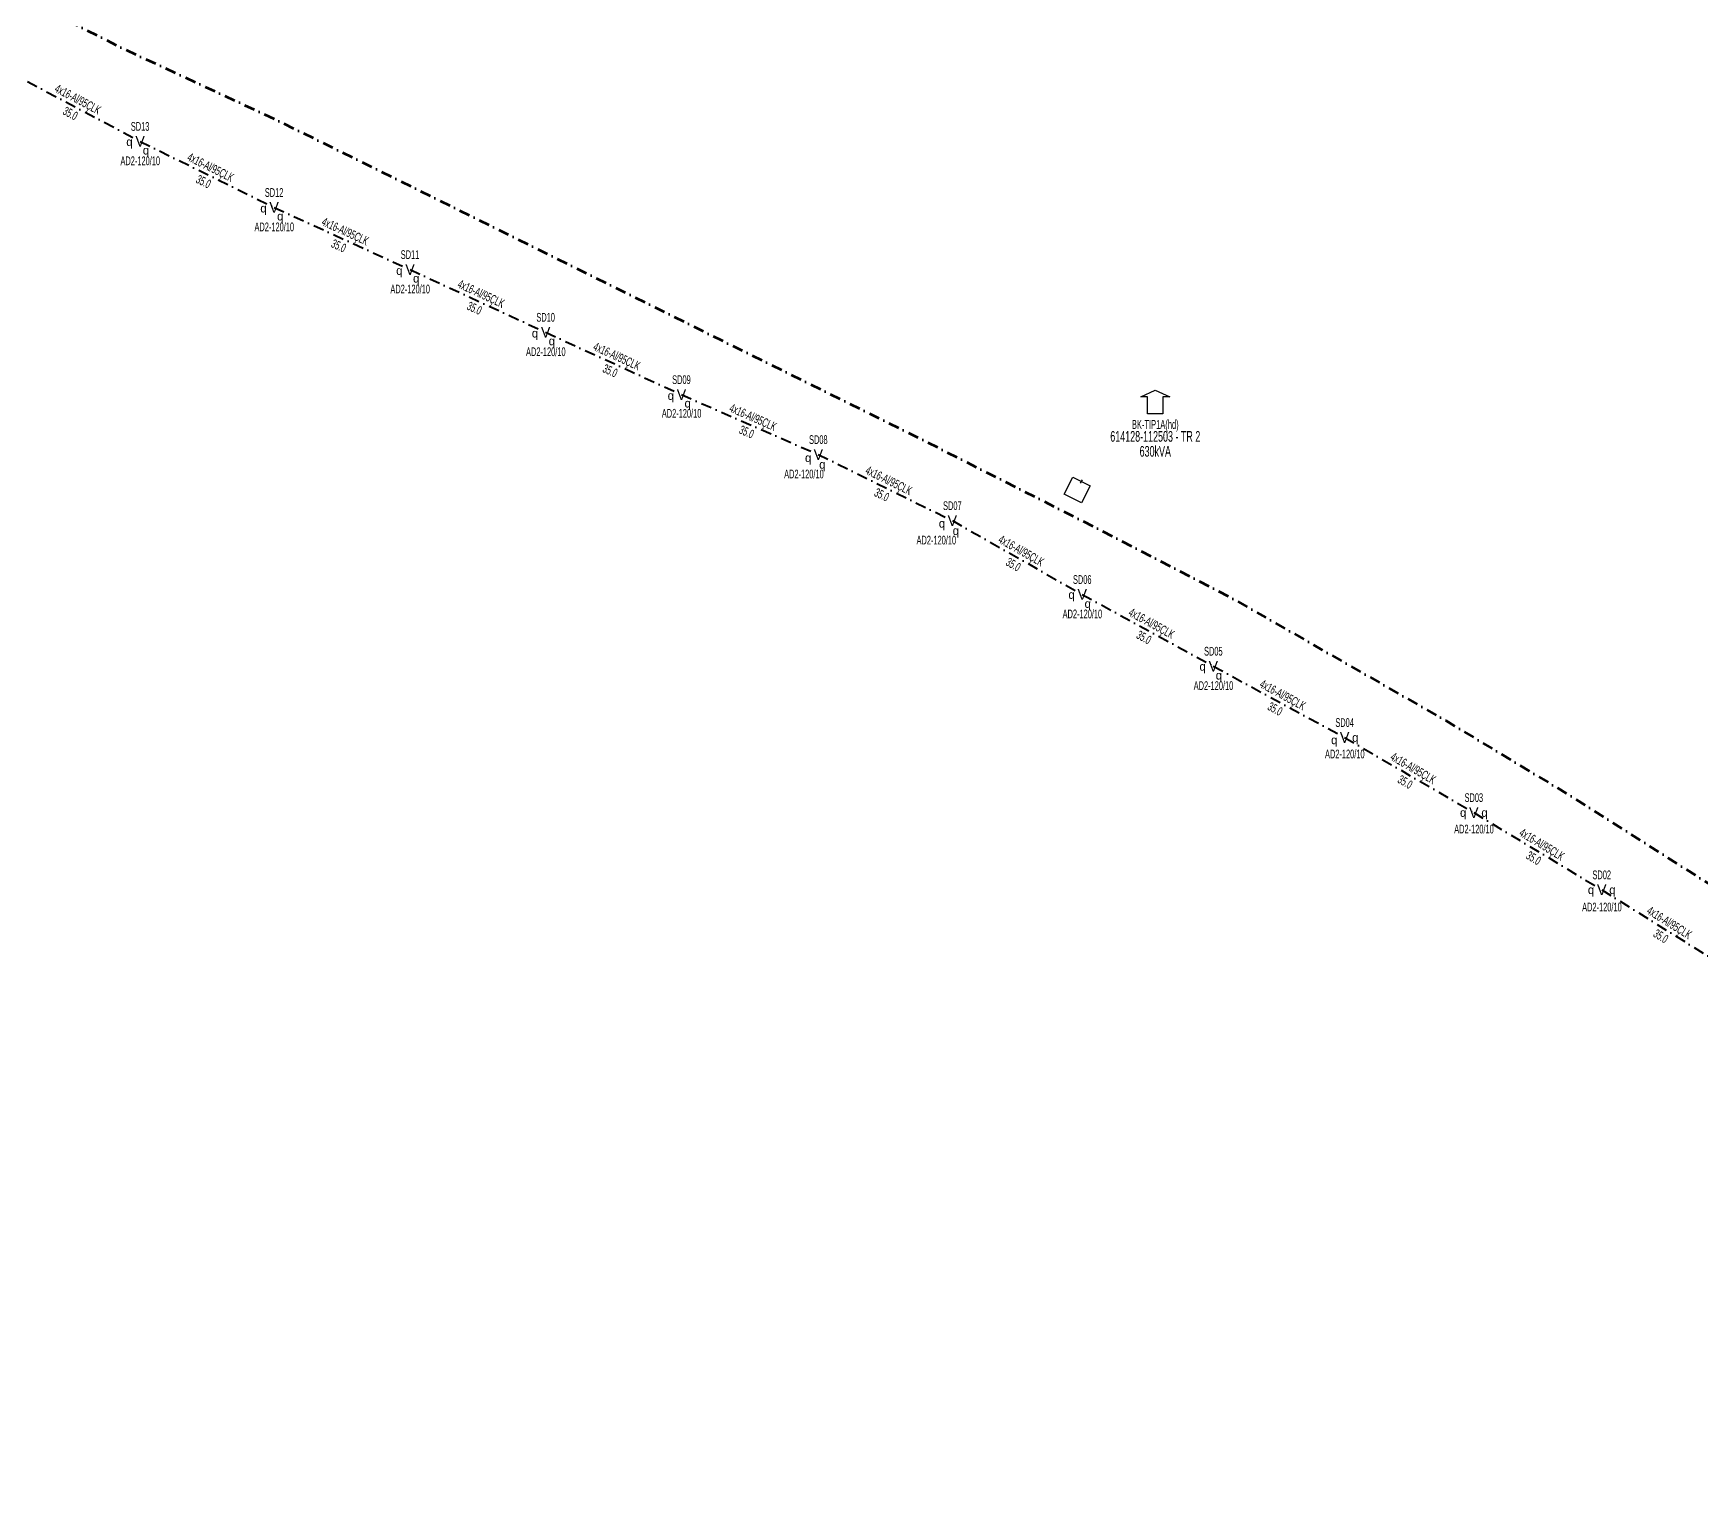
# Model space of a CAD drawing. Header units: millimetres. Extents: x 407682 to 413427, y 4045444 to 4048063.
# Drawn here: x 412565.6 to 412956.2, y 4045630 to 4045972.8 of the extents above; entities that cross this region are included whole.
import ezdxf
from ezdxf.enums import TextEntityAlignment as Align

# ---------------------------------------------------------------- set-up
doc = ezdxf.new("R2010")
doc.units = ezdxf.units.MM
doc.linetypes.add('DASHDOT', pattern=[5, 2.5, -1.25, 0, -1.25])
for name, color, linetype, lineweight in [('DIREK_AYD_YENI', 152, 'Continuous', 25), ('HAT_ABH_YERALTI_YENI', 6, 'DASHDOT', 80), ('HAT_AYD_YERALTI_YENI', 4, 'DASHDOT', 40), ('TRAFO_MEVCUT', 5, 'Continuous', 30)]:
    doc.layers.add(name, color=color, linetype=linetype, lineweight=lineweight)
doc.styles.add('Direk', font='B_CAD')
doc.styles.get("Standard").update_dxf_attribs({"font": 'Arial'})

# ---------------------------------------------------------------- blocks, each defined once
blk = doc.blocks.new('MEV_BINA_KARE')
at = {"layer": 'TRAFO_MEVCUT', "linetype": 'Continuous'}
for p, q in [((-2.25, -2.25), (-2.25, 2.25)), ((-2.25, 2.25), (2.25, 2.25)), ((0, 1.8), (0, 2.7)), ((2.25, 2.25), (2.25, -2.25)), ((2.25, -2.25), (-2.25, -2.25))]:
    blk.add_line(p, q, dxfattribs=at)
blk = doc.blocks.new('MEV_BETKOSK')
at = {"layer": 'TRAFO_MEVCUT', "linetype": 'Continuous'}
for p, q in [((-3.4, 2), (0, 3.6)), ((-1.8, 2), (-3.4, 2)), ((-1.8, -2), (-1.8, 2)), ((0, 3.6), (3.4, 2)), ((3.4, 2), (1.8, 2)), ((1.8, 2), (1.8, -2)), ((1.8, -2), (-1.8, -2))]:
    blk.add_line(p, q, dxfattribs=at)

msp = doc.modelspace()

# ---------------------------------------------------------------- linework, layer by layer
at = {"layer": 'HAT_ABH_YERALTI_YENI', "flags": 128}
msp.add_lwpolyline([(410753.326, 4046568.981), (410756.794587, 4046574.190388), (410759.194921, 4046576.805691), (410761.333084, 4046582.451402), (410748.022523, 4046586.876024), (410727.402429, 4046592.840818), (410708.288158, 4046598.440864), (410697.569476, 4046600.633322), (410694.443194, 4046601.120535), (410688.876202, 4046572.732131), (410677.640261, 4046533.769491), (410670.240834, 4046501.674309), (410659.451083, 4046462.982365), (410645.127088, 4046409.884143), (410634.467538, 4046373.851378), (410629.597188, 4046364.226639), (410626.118367, 4046357.384957), (410647.80302, 4046352.630568), (410691.520208, 4046347.644257), (410844.65227, 4046349.968956), (410983.381804, 4046355.188467), (411130.424131, 4046356.345271), (411266.966072, 4046362.60782), (411386.437353, 4046360.633746), (411454.158409, 4046357.850689), (411533.306257, 4046349.045048), (411615.134034, 4046337.026729), (411655.932088, 4046331.203197), (411722.722163, 4046318.258557), (411778.269236, 4046305.703132), (411831.858552, 4046292.687784), (411884.338171, 4046277.992461), (411938.466812, 4046261.440496), (411979.291282, 4046247.318706), (412011.516935, 4046237.970572), (412024.718616, 4046235.562158), (412042.112723, 4046232.172537), (412064.377283, 4046222.205809), (412094.6675, 4046208.179316), (412146.23504, 4046184.769876), (412200.273243, 4046157.691406), (412252.084376, 4046130.942058), (412288.008893, 4046113.481209), (412306.83909, 4046105.831569), (412328.577395, 4046092.641186), (412390.31836, 4046064.429829), (412426.415965, 4046047.000471), (412474.741859, 4046023.687686), (412509.981327, 4046006.912246), (412531.976273, 4045995.783583), (412546.227248, 4045989.660942), (412586.947549, 4045969.092121), (412622.658527, 4045952.472251), (412669.189191, 4045929.47066), (412726.79917, 4045900.883063), (412772.37988, 4045878.356781), (412814.791432, 4045856.832375), (412845.845378, 4045840.782204), (412896.507043, 4045811.782988), (412925.694972, 4045794.172113), (412988.980926, 4045753.962758), (413032.394035, 4045727.695092), (413073.262878, 4045701.158082), (413124.240103, 4045670.274646), (413159.264991, 4045644.167337), (413171.23213, 4045635.636307), (413178.956838, 4045630.006491), (413206.511169, 4045679.545175), (413199.345, 4045682.156)], dxfattribs=at)
at = {"layer": 'HAT_AYD_YERALTI_YENI', "flags": 128}
for points in [[(412559.747079, 4045963.898908), (412590.656375, 4045947.478937)], [(412590.656375, 4045947.478937), (412622.044549, 4045931.994026)], [(412622.044549, 4045931.994026), (412653.87718, 4045917.444675)], [(412653.87718, 4045917.444675), (412685.646692, 4045902.75801)], [(412685.646692, 4045902.75801), (412717.454415, 4045888.154286)], [(412717.454415, 4045888.154286), (412749.51492, 4045874.1142)], [(412749.51492, 4045874.1142), (412780.907044, 4045858.637297)], [(412780.907044, 4045858.637297), (412811.332175, 4045841.336678)], [(412811.332175, 4045841.336678), (412842.037578, 4045824.538516)], [(412842.037578, 4045824.538516), (412872.793332, 4045807.832722)], [(412872.793332, 4045807.832722), (412903.053122, 4045790.244512)], [(412903.053122, 4045790.244512), (412933.017655, 4045772.157866)], [(412933.017655, 4045772.157866), (412962.713169, 4045753.632843)]]:
    msp.add_lwpolyline(points, dxfattribs=at)

# ---------------------------------------------------------------- block references
at = {"layer": 'TRAFO_MEVCUT'}
msp.add_blockref('MEV_BETKOSK', (412828.44373, 4045885.616136), dxfattribs=at)
msp.add_blockref('MEV_BETKOSK', (412828.44373, 4045885.616136), dxfattribs=at)
at = {"layer": 'TRAFO_MEVCUT', "rotation": 333.098925}
msp.add_blockref('MEV_BINA_KARE', (412810.142, 4045865.805), dxfattribs=at)
msp.add_blockref('MEV_BINA_KARE', (412810.142, 4045865.805), dxfattribs=at)

# ---------------------------------------------------------------- texts
at = {"layer": 'DIREK_AYD_YENI', "width": 0.53}
for s, p in [('SD13', (412590.656375, 4045950.978937)), ('AD2-120/10', (412590.693937, 4045942.919061)), ('SD12', (412622.044549, 4045935.494026)), ('AD2-120/10', (412622.082111, 4045927.43415)), ('SD11', (412653.87718, 4045920.944675)), ('AD2-120/10', (412653.914742, 4045912.884799)), ('SD10', (412685.646692, 4045906.25801)), ('AD2-120/10', (412685.684254, 4045898.198134)), ('SD09', (412717.454415, 4045891.654286)), ('AD2-120/10', (412717.491977, 4045883.76941)), ('SD08', (412749.51492, 4045877.6142)), ('AD2-120/10', (412746.144363, 4045869.554324)), ('SD07', (412780.907044, 4045862.137297)), ('AD2-120/10', (412777.157624, 4045854.077421)), ('SD06', (412811.332175, 4045844.836678)), ('AD2-120/10', (412811.369737, 4045836.776802)), ('SD05', (412842.037578, 4045828.038516)), ('AD2-120/10', (412842.07514, 4045819.97864)), ('SD04', (412872.793332, 4045811.332722)), ('AD2-120/10', (412872.830894, 4045803.972846)), ('SD03', (412903.053122, 4045793.744512)), ('AD2-120/10', (412903.090684, 4045786.384636)), ('SD02', (412933.017655, 4045775.657866)), ('AD2-120/10', (412933.055217, 4045768.12299))]:
    msp.add_text(s, height=2.05, dxfattribs=at).set_placement(p, align=Align.MIDDLE_CENTER)
at = {"layer": 'DIREK_AYD_YENI', "color": 4, "style": 'Direk'}
for p in [(412588.158403, 4045947.379574), (412592.034564, 4045945.394445), (412619.550712, 4045931.819913), (412623.483999, 4045929.951329), (412651.388257, 4045917.210909), (412655.319355, 4045915.4039), (412683.157038, 4045902.532119), (412687.091836, 4045900.719336), (412714.965956, 4045887.915662), (412718.930283, 4045886.137729), (412747.133862, 4045873.353569), (412750.46603, 4045871.803506), (412778.49186, 4045857.992945), (412781.727759, 4045856.277167), (412808.832283, 4045841.314731), (412812.625789, 4045839.198703), (412839.538269, 4045824.481075), (412843.342393, 4045822.407355), (412870.358428, 4045807.267257), (412875.293332, 4045807.834037), (412900.553122, 4045790.245827), (412905.553122, 4045790.245827), (412930.517655, 4045772.159181), (412935.517655, 4045772.159181)]:
    msp.add_text('q', height=2, dxfattribs=at).set_placement(p, align=Align.MIDDLE_CENTER)
at = {"layer": 'DIREK_AYD_YENI', "style": 'Direk'}
for p in [(412590.656375, 4045947.478937), (412622.044549, 4045931.994026), (412653.87718, 4045917.444675), (412685.646692, 4045902.75801), (412717.454415, 4045888.154286), (412749.51492, 4045874.1142), (412780.907044, 4045858.637297), (412811.332175, 4045841.336678), (412842.037578, 4045824.538516), (412872.793332, 4045807.832722), (412903.053122, 4045790.244512), (412933.017655, 4045772.157866)]:
    msp.add_text('V', height=2.5, dxfattribs=at).set_placement(p, align=Align.MIDDLE_CENTER)
at = {"layer": 'HAT_AYD_YERALTI_YENI', "lineweight": 30, "width": 0.53}
for rotation, p in [(332.021383, (412575.600497, 4045956.439577)), (333.741225, (412606.726524, 4045940.498766)), (335.436862, (412638.314206, 4045925.492428)), (335.189465, (412670.118612, 4045910.872888)), (335.338957, (412701.905215, 4045896.228621)), (336.350203, (412733.825641, 4045881.912855)), (333.755842, (412765.58685, 4045867.138129)), (330.376174, (412796.539768, 4045850.725884)), (331.318028, (412827.092832, 4045833.6833)), (331.490242, (412857.821167, 4045816.932544)), (329.833119, (412888.350369, 4045799.773497)), (328.884744, (412918.474636, 4045781.928899)), (328.04275, (412948.315305, 4045763.616531))]:
    msp.add_text('4x16-Al/95ÇLK', height=2.05, rotation=rotation, dxfattribs=at).set_placement(p, align=Align.CENTER)
for rotation, p in [(332.021383, (412574.802956, 4045954.938268)), (333.741225, (412605.9744, 4045938.974197)), (335.436862, (412637.607523, 4045923.946272)), (335.189465, (412669.40526, 4045909.329797)), (335.338957, (412701.195892, 4045894.683675)), (336.350203, (412733.143694, 4045880.355631)), (333.755842, (412764.835115, 4045865.613368)), (330.376174, (412795.699452, 4045849.248091)), (331.318028, (412826.276921, 4045832.191895)), (331.490242, (412857.009743, 4045815.438693)), (329.833119, (412887.496085, 4045798.303736)), (328.884744, (412917.596141, 4045780.473479)), (328.04275, (412947.415518, 4045762.174177))]:
    msp.add_text('35.0', height=2.05, rotation=rotation, dxfattribs=at).set_placement(p, align=Align.TOP_CENTER)
at = {"layer": 'TRAFO_MEVCUT', "width": 0.6}
for s, height, p in [('BK-TIP1A(hd)', 2.1, (412828.44373, 4045880.116136)), ('BK-TIP1A(hd)', 2.1, (412828.44373, 4045880.116136)), ('614128-112503 - TR 2', 2.5, (412828.44373, 4045877.116136)), ('614128-112503 - TR 2', 2.5, (412828.44373, 4045877.116136)), ('630kVA', 2.5, (412828.44373, 4045873.616136)), ('630kVA', 2.5, (412828.44373, 4045873.616136))]:
    msp.add_text(s, height=height, dxfattribs=at).set_placement(p, align=Align.CENTER)

doc.saveas('drawing.dxf')
